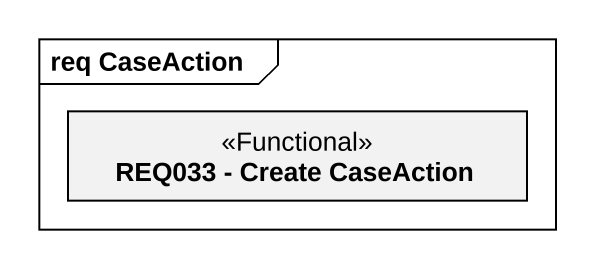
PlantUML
@startuml
mainframe req CaseAction
hide circle
hide empty members
class "REQ033 - Create CaseAction" as REQ033_Create_CaseAction <<Functional>>
@enduml
